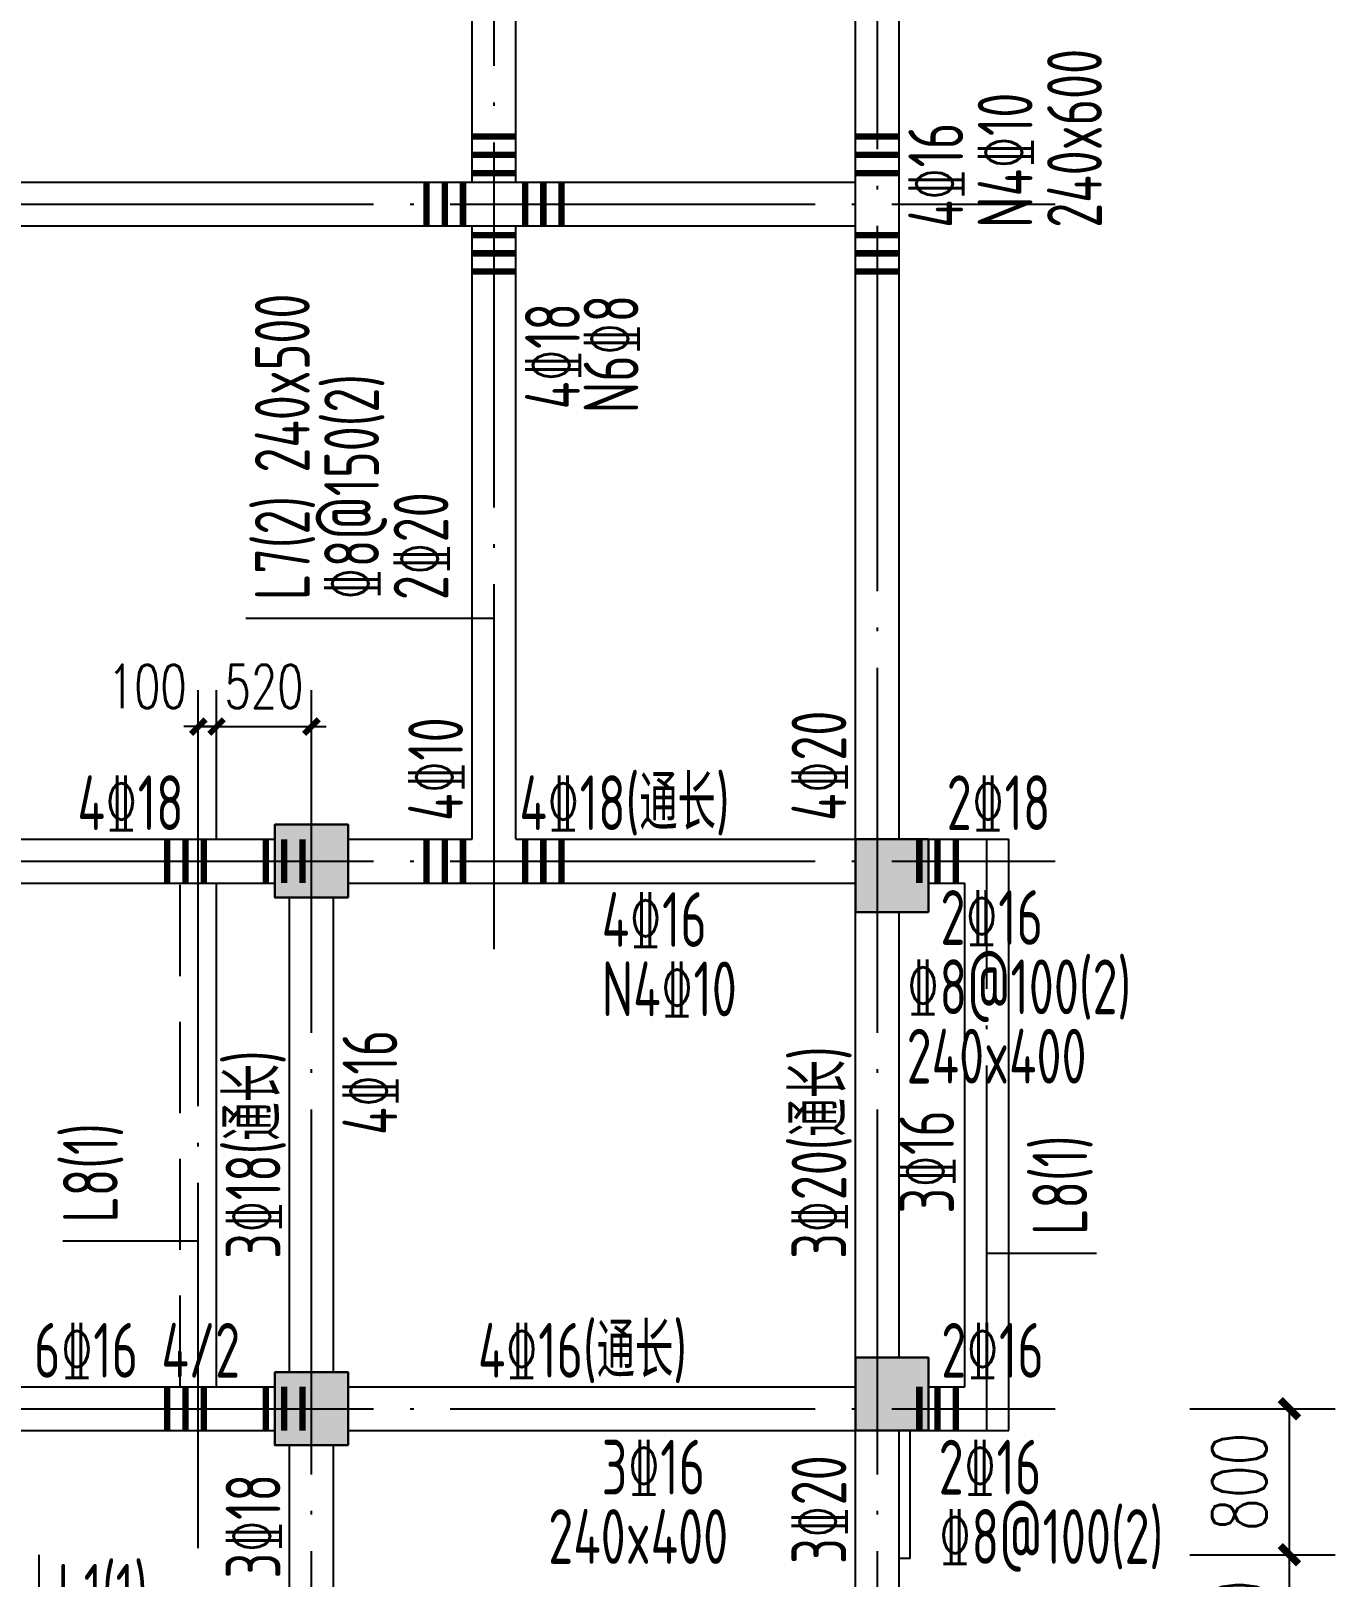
# Model space of a CAD drawing. Extents: x 1051052 to 1482120, y -981644 to -673261.
# Drawn here: x 1107660 to 1114805, y -969016 to -960545 of the extents above; entities that cross this region are included whole.
import ezdxf
from ezdxf.enums import TextEntityAlignment as Align

# ---------------------------------------------------------------- set-up
doc = ezdxf.new("R2010")
doc.units = 0
doc.header["$LTSCALE"] = 1000
doc.header["$MEASUREMENT"] = 0
doc.linetypes.add('DOTE', pattern=[2.42, 2, -0.2, 0.02, -0.2])
doc.linetypes.add('线型3', pattern=[750, 500, -250])
for name, color, linetype in [('AXIS', 3, 'Continuous'), ('DOTE', 1, 'DOTE'), ('PUB_DIM', 3, 'Continuous')]:
    doc.layers.add(name, color=color, linetype=linetype)
for name, color, linetype, lineweight in [('BEAM', 4, 'Continuous', 25), ('BEAM-DASH', 4, '线型3', 25), ('BEAM-JZ-H', 2, 'Continuous', 25), ('BEAM-JZ-NUM-H', 6, 'Continuous', 25), ('BEAM-JZ-NUM-V', 6, 'Continuous', 25), ('BEAM-JZ-V', 2, 'Continuous', 25), ('BEAM-REINGJ', 1, 'Continuous', 50), ('BEAM-YW-H', 7, 'Continuous', 25), ('BEAM-YW-V', 7, 'Continuous', 25), ('COLU', 2, 'Continuous', 30)]:
    doc.layers.add(name, color=color, linetype=linetype, lineweight=lineweight)
doc.layers.add('COLU-HATCH', color=7, linetype='Continuous', lineweight=25, true_color=0x5b5b5b)
doc.styles.add('_TCH_DIM_T3', font='SIMPLEX', dxfattribs={"width": 0.705882, "bigfont": 'GBCBIG'})
doc.styles.add('TSSD_Dimension', font='Tssdeng.shx', dxfattribs={"width": 0.7, "bigfont": 'Hztxt.shx'})
doc.dimstyles.new('_TCH_ARCH&&100', dxfattribs={"dimtxt": 297.5, "dimasz": 100, "dimexe": 250, "dimexo": 300, "dimgap": 126.25, "dimtad": 1, "dimdec": 0, "dimzin": 0, "dimdsep": 46, "dimtxsty": '_TCH_DIM_T3', "dimblk": 'ARCHTICK', "dimcen": 0.09, "dimclrt": 7, "dimazin": 2, "dimtfac": 1, "dimtdec": 0, "dimtix": 1, "dimtmove": 2, "dimatfit": 3, "dimfxl": 0, "dimtolj": 1, "dimtzin": 0, "dimarcsym": 0})
doc.dimstyles.new('_TCH_ARCH&&80', dxfattribs={"dimtxt": 238, "dimasz": 80, "dimexe": 200, "dimexo": 240, "dimgap": 101, "dimtad": 1, "dimdec": 0, "dimzin": 0, "dimdsep": 46, "dimtxsty": '_TCH_DIM_T3', "dimblk": 'ARCHTICK', "dimcen": 0.09, "dimclrt": 7, "dimazin": 2, "dimtfac": 1, "dimtdec": 0, "dimtix": 1, "dimtmove": 2, "dimatfit": 3, "dimfxl": 0, "dimtolj": 1, "dimtzin": 0, "dimarcsym": 0})

# ---------------------------------------------------------------- blocks, each defined once
blk = doc.blocks.new('_ArchTick')
at = {"color": 0, "linetype": 'ByBlock', "const_width": 0.4}
blk.add_lwpolyline([(-0.5, -0.5), (0.5, 0.5)], dxfattribs=at)
blk = doc.blocks.new('*D879')
at = {"layer": 'Defpoints', "color": 0, "transparency": 16777216}
for p in [(10130.9, 3580), (10977.4, 3580), (10130.9, 2580)]:
    blk.add_point(p, dxfattribs=at)
at = {"layer": 'PUB_DIM', "color": 0, "lineweight": -2, "transparency": 16777216}
for p, q in [((10430.9, 3580), (11227.4, 3580)), ((10977.4, 2580), (10977.4, 3580)), ((10430.9, 2580), (11227.4, 2580))]:
    blk.add_line(p, q, dxfattribs=at)
at = {"layer": 'PUB_DIM', "color": 0, "lineweight": -2, "transparency": 16777216, "xscale": 100, "yscale": 100, "zscale": 100}
for p, rotation in [((10977.4, 3580), 90), ((10977.4, 2580), 270)]:
    blk.add_blockref('_ArchTick', p, dxfattribs=dict(at, rotation=rotation))
at = {"layer": 'PUB_DIM', "color": 7, "transparency": 16777216, "insert": (10702.4, 3080), "char_height": 297.5, "attachment_point": 5, "rotation": 90, "style": '_TCH_DIM_T3'}
blk.add_mtext('\\A1;1000', dxfattribs=at)
blk = doc.blocks.new('*D880')
at = {"layer": 'Defpoints', "color": 0, "transparency": 16777216}
for p in [(10130.9, 4380), (10977.4, 4380), (10130.9, 3580)]:
    blk.add_point(p, dxfattribs=at)
at = {"layer": 'PUB_DIM', "color": 0, "lineweight": -2, "transparency": 16777216}
for p, q in [((10430.9, 4380), (11227.4, 4380)), ((10977.4, 3580), (10977.4, 4380)), ((10430.9, 3580), (11227.4, 3580))]:
    blk.add_line(p, q, dxfattribs=at)
at = {"layer": 'PUB_DIM', "color": 0, "lineweight": -2, "transparency": 16777216, "xscale": 100, "yscale": 100, "zscale": 100}
for p, rotation in [((10977.4, 4380), 90), ((10977.4, 3580), 270)]:
    blk.add_blockref('_ArchTick', p, dxfattribs=dict(at, rotation=rotation))
at = {"layer": 'PUB_DIM', "color": 7, "transparency": 16777216, "insert": (10702.4, 3980), "char_height": 297.5, "attachment_point": 5, "rotation": 90, "style": '_TCH_DIM_T3'}
blk.add_mtext('\\A1;800', dxfattribs=at)
blk = doc.blocks.new('*D961')
at = {"layer": 'Defpoints', "color": 0, "transparency": 16777216}
for p in [(1108677.4, -964356.7), (1108577.4, -965213.8), (1108677.4, -965213.8)]:
    blk.add_point(p, dxfattribs=at)
at = {"layer": 'PUB_DIM', "color": 0, "lineweight": -2, "transparency": 16777216}
for p, q in [((1108577.4, -964973.8), (1108577.4, -964156.7)), ((1108677.4, -964973.8), (1108677.4, -964156.7)), ((1108577.4, -964356.7), (1108497.4, -964356.7)), ((1108577.4, -964356.7), (1108677.4, -964356.7)), ((1108677.4, -964356.7), (1108757.4, -964356.7))]:
    blk.add_line(p, q, dxfattribs=at)
at = {"layer": 'PUB_DIM', "color": 0, "lineweight": -2, "transparency": 16777216, "xscale": 80, "yscale": 80, "zscale": 80}
blk.add_blockref('_ArchTick', (1108577.4, -964356.7), dxfattribs=at)
at = {"layer": 'PUB_DIM', "color": 0, "lineweight": -2, "transparency": 16777216, "xscale": 80, "yscale": 80, "zscale": 80, "rotation": 180}
blk.add_blockref('_ArchTick', (1108677.4, -964356.7), dxfattribs=at)
at = {"layer": 'PUB_DIM', "color": 7, "transparency": 16777216, "insert": (1108297.4, -964136.7), "char_height": 238, "attachment_point": 5, "style": '_TCH_DIM_T3'}
blk.add_mtext('\\A1;100', dxfattribs=at)
blk = doc.blocks.new('*D962')
at = {"layer": 'Defpoints', "color": 0, "transparency": 16777216}
for p in [(1109197.4, -964356.7), (1108677.4, -965213.8), (1109197.4, -965213.8)]:
    blk.add_point(p, dxfattribs=at)
at = {"layer": 'PUB_DIM', "color": 0, "lineweight": -2, "transparency": 16777216}
for p, q in [((1108677.4, -964973.8), (1108677.4, -964156.7)), ((1109197.4, -964973.8), (1109197.4, -964156.7)), ((1108677.4, -964356.7), (1108597.4, -964356.7)), ((1108677.4, -964356.7), (1109197.4, -964356.7)), ((1109197.4, -964356.7), (1109277.4, -964356.7))]:
    blk.add_line(p, q, dxfattribs=at)
at = {"layer": 'PUB_DIM', "color": 0, "lineweight": -2, "transparency": 16777216, "xscale": 80, "yscale": 80, "zscale": 80}
blk.add_blockref('_ArchTick', (1108677.4, -964356.7), dxfattribs=at)
at = {"layer": 'PUB_DIM', "color": 0, "lineweight": -2, "transparency": 16777216, "xscale": 80, "yscale": 80, "zscale": 80, "rotation": 180}
blk.add_blockref('_ArchTick', (1109197.4, -964356.7), dxfattribs=at)
at = {"layer": 'PUB_DIM', "color": 7, "transparency": 16777216, "insert": (1108937.4, -964136.7), "char_height": 238, "attachment_point": 5, "style": '_TCH_DIM_T3'}
blk.add_mtext('\\A1;520', dxfattribs=at)
blk = doc.blocks.new('XT')
at = {"layer": 'BEAM'}
for q in [(8900, 4260), (8840, 3560)]:
    blk.add_line((8900, 3560), q, dxfattribs=at)
at = {"layer": 'PUB_DIM'}
for p1, p2, picture, middle in [((10130.9, 3580), (10130.9, 4380), '*D880', (10702.4, 3980)), ((10130.9, 2580), (10130.9, 3580), '*D879', (10702.4, 3080))]:
    dim = blk.add_aligned_dim(p1=p1, p2=p2, distance=-846.5, dimstyle='_TCH_ARCH&&100', dxfattribs=at)
    dim.commit()
    dim.dimension.update_dxf_attribs({"geometry": picture, "text_midpoint": middle})

msp = doc.modelspace()

# ---------------------------------------------------------------- hatches: boundary and pattern name
at = {"layer": 'COLU-HATCH', "transparency": 33554687}
for points in [[(1109397.376, -965293.811), (1109397.376, -964893.811), (1108997.376, -964893.811), (1108997.376, -965293.811)], [(1112577.376, -965373.811), (1112577.376, -964973.811), (1112177.376, -964973.811), (1112177.376, -965373.811)], [(1109397.376, -968293.811), (1109397.376, -967893.811), (1108997.376, -967893.811), (1108997.376, -968293.811)], [(1112577.376, -968213.811), (1112577.376, -967813.811), (1112177.376, -967813.811), (1112177.376, -968213.811)]]:
    msp.add_hatch(color=256, dxfattribs=at).paths.add_polyline_path(points, flags=0)

# ---------------------------------------------------------------- linework, layer by layer
at = {"layer": 'BEAM'}
for p, q in [((1110077.376, -961373.811), (1110077.376, -958013.811)), ((1110317.376, -961373.811), (1110317.376, -958013.811)), ((1112177.376, -964973.811), (1112177.376, -958273.811)), ((1112417.376, -964973.811), (1112417.376, -958273.811)), ((1103817.376, -961373.811), (1112177.376, -961373.811)), ((1103817.376, -961613.811), (1112177.376, -961613.811)), ((1110077.376, -964973.811), (1110077.376, -961613.811)), ((1110317.376, -964973.811), (1110317.376, -961613.811)), ((1103977.376, -964973.811), (1108997.376, -964973.811)), ((1109397.376, -964973.811), (1110077.376, -964973.811)), ((1110317.376, -964973.811), (1112177.376, -964973.811)), ((1112577.376, -964973.811), (1113017.376, -964973.811)), ((1113017.376, -968213.811), (1113017.376, -964973.811)), ((1103977.376, -965213.811), (1108997.376, -965213.811)), ((1108677.376, -967973.811), (1108677.376, -965213.811)), ((1109397.376, -965213.811), (1110197.376, -965213.811)), ((1110197.376, -965213.811), (1112177.376, -965213.811)), ((1112577.376, -965213.811), (1112777.376, -965213.811)), ((1112777.376, -967973.811), (1112777.376, -965213.811)), ((1109077.376, -967893.811), (1109077.376, -965293.811)), ((1109317.376, -967893.811), (1109317.376, -965293.811)), ((1112177.376, -967813.811), (1112177.376, -965373.811)), ((1112417.376, -967813.811), (1112417.376, -965373.811)), ((1103977.376, -967973.811), (1108997.376, -967973.811)), ((1109397.376, -967973.811), (1112177.376, -967973.811)), ((1112577.376, -967973.811), (1112777.376, -967973.811)), ((1103977.376, -968213.811), (1108997.376, -968213.811)), ((1109397.376, -968213.811), (1112177.376, -968213.811)), ((1112177.376, -972073.811), (1112177.376, -968213.811)), ((1112417.376, -972073.811), (1112417.376, -968213.811)), ((1112577.376, -968213.811), (1113017.376, -968213.811)), ((1109077.376, -969373.811), (1109077.376, -968293.811)), ((1109317.376, -969493.811), (1109317.376, -968293.811))]:
    msp.add_line(p, q, dxfattribs=at)
at = {"layer": 'BEAM-DASH', "ltscale": 0.001}
msp.add_line((1108477.376, -967973.811), (1108477.376, -965213.811), dxfattribs=at)
at = {"layer": 'BEAM-JZ-H'}
msp.add_line((1107705.376, -969493.811), (1107705.376, -968893.811), dxfattribs=at)
at = {"layer": 'BEAM-JZ-V'}
for p, q in [((1110197.376, -963763.582), (1108837.376, -963763.582)), ((1107835.622, -967174.403), (1108577.376, -967174.403)), ((1112897.376, -967241.811), (1113497.376, -967241.811))]:
    msp.add_line(p, q, dxfattribs=at)
at = {"layer": 'BEAM-REINGJ', "const_width": 35}
for points in [[(1110077.376, -961123.811), (1110317.376, -961123.811)], [(1112177.376, -961123.811), (1112417.376, -961123.811)], [(1110077.376, -961223.811), (1110317.376, -961223.811)], [(1112177.376, -961223.811), (1112417.376, -961223.811)], [(1109827.376, -961373.811), (1109827.376, -961613.811)], [(1109927.376, -961373.811), (1109927.376, -961613.811)], [(1110027.376, -961373.811), (1110027.376, -961613.811)], [(1110077.376, -961323.811), (1110317.376, -961323.811)], [(1110367.376, -961373.811), (1110367.376, -961613.811)], [(1110467.376, -961373.811), (1110467.376, -961613.811)], [(1110567.376, -961373.811), (1110567.376, -961613.811)], [(1112177.376, -961323.811), (1112417.376, -961323.811)], [(1110077.376, -961663.811), (1110317.376, -961663.811)], [(1112177.376, -961663.811), (1112417.376, -961663.811)], [(1110077.376, -961763.811), (1110317.376, -961763.811)], [(1112177.376, -961763.811), (1112417.376, -961763.811)], [(1110077.376, -961863.811), (1110317.376, -961863.811)], [(1112177.376, -961863.811), (1112417.376, -961863.811)], [(1108407.376, -964973.811), (1108407.376, -965213.811)], [(1108507.376, -964973.811), (1108507.376, -965213.811)], [(1108607.376, -964973.811), (1108607.376, -965213.811)], [(1108947.376, -964973.811), (1108947.376, -965213.811)], [(1109047.376, -964973.811), (1109047.376, -965213.811)], [(1109147.376, -964973.811), (1109147.376, -965213.811)], [(1109827.376, -964973.811), (1109827.376, -965213.811)], [(1109927.376, -964973.811), (1109927.376, -965213.811)], [(1110027.376, -964973.811), (1110027.376, -965213.811)], [(1110367.376, -964973.811), (1110367.376, -965213.811)], [(1110467.376, -964973.811), (1110467.376, -965213.811)], [(1110567.376, -964973.811), (1110567.376, -965213.811)], [(1112527.376, -964973.811), (1112527.376, -965213.811)], [(1112627.376, -964973.811), (1112627.376, -965213.811)], [(1112727.376, -964973.811), (1112727.376, -965213.811)], [(1108407.376, -967973.811), (1108407.376, -968213.811)], [(1108507.376, -967973.811), (1108507.376, -968213.811)], [(1108607.376, -967973.811), (1108607.376, -968213.811)], [(1108947.376, -967973.811), (1108947.376, -968213.811)], [(1109047.376, -967973.811), (1109047.376, -968213.811)], [(1109147.376, -967973.811), (1109147.376, -968213.811)], [(1112527.376, -967973.811), (1112527.376, -968213.811)], [(1112627.376, -967973.811), (1112627.376, -968213.811)], [(1112727.376, -967973.811), (1112727.376, -968213.811)]]:
    msp.add_lwpolyline(points, dxfattribs=at)
at = {"layer": 'COLU'}
for points in [[(1109397.376, -965293.811), (1109397.376, -964893.811), (1108997.376, -964893.811), (1108997.376, -965293.811)], [(1112577.376, -965373.811), (1112577.376, -964973.811), (1112177.376, -964973.811), (1112177.376, -965373.811)], [(1109397.376, -968293.811), (1109397.376, -967893.811), (1108997.376, -967893.811), (1108997.376, -968293.811)], [(1112577.376, -968213.811), (1112577.376, -967813.811), (1112177.376, -967813.811), (1112177.376, -968213.811)]]:
    msp.add_lwpolyline(points, close=True, dxfattribs=at)
at = {"layer": 'DOTE'}
for p, q in [((1112297.376, -973293.811), (1112297.376, -945893.811)), ((1110197.376, -965576.473), (1110197.376, -955508.817)), ((1102697.376, -961493.811), (1113270.799, -961493.811)), ((1108577.376, -968857.01), (1108577.376, -964256.117)), ((1109197.376, -973293.811), (1109197.376, -964772.918)), ((1112897.376, -968213.811), (1112897.376, -964973.811)), ((1102697.376, -965093.811), (1113270.799, -965093.811)), ((1102697.376, -968093.811), (1113270.799, -968093.811))]:
    msp.add_line(p, q, dxfattribs=at)

# ---------------------------------------------------------------- block references
at = {"layer": 'AXIS'}
msp.add_blockref('XT', (1103577.376, -972473.811), dxfattribs=at)

# ---------------------------------------------------------------- texts
at = {"layer": 'BEAM-JZ-NUM-H', "style": 'TSSD_Dimension', "width": 0.7}
msp.add_text('L1(1)', height=300, dxfattribs=at).set_placement((1107805.376, -969243.811))
at = {"layer": 'BEAM-JZ-NUM-V', "style": 'TSSD_Dimension', "width": 0.7}
for s, p in [('L7(2) 240x500', (1109187.376, -963663.582)), ('L8(1)', (1108136.31, -967074.403)), ('L8(1)', (1113447.376, -967141.811))]:
    msp.add_text(s, height=300, rotation=90, dxfattribs=at).set_placement(p)
at = {"layer": 'BEAM-JZ-V', "style": 'TSSD_Dimension', "width": 0.7}
for s, p in [('%%1328@150(2)', (1109567.376, -963663.582)), ('2%%13220', (1109947.376, -963663.582))]:
    msp.add_text(s, height=300, rotation=90, dxfattribs=at).set_placement(p)
at = {"layer": 'BEAM-YW-H', "style": 'TSSD_Dimension', "width": 0.7}
for s, p in [('4%%13218', (1107915.149, -964923.811)), ('4%%13218(通长)', (1110336.302, -964923.811)), ('2%%13218', (1112677.376, -964923.811)), ('6%%13216 4/2', (1107676.933, -967923.811)), ('4%%13216(通长)', (1110108.914, -967923.811)), ('2%%13216', (1112647.119, -967923.811))]:
    msp.add_text(s, height=300, dxfattribs=at).set_placement(p)
for s, p in [('4%%13216', (1110787.376, -965263.811)), ('2%%13216', (1112642.706, -965252.289)), ('%%1328@100(2)', (1112457.629, -965632.289)), ('N4%%13210', (1110787.376, -965643.811)), ('240x400', (1112457.629, -966012.289)), ('3%%13216', (1110787.376, -968263.811)), ('2%%13216', (1112633.233, -968263.811)), ('240x400', (1110494.312, -968643.811)), ('%%1328@100(2)', (1112633.233, -968643.811))]:
    msp.add_text(s, height=300, dxfattribs=at).set_placement(p, align=Align.TOP_LEFT)
at = {"layer": 'BEAM-YW-V', "style": 'TSSD_Dimension', "width": 0.7}
for s, p in [('240x600', (1113227.376, -961623.811)), ('N4%%13210', (1112847.376, -961623.811)), ('4%%13216', (1112467.376, -961623.811)), ('N6%%1328', (1110688.942, -962639.736)), ('4%%13218', (1110367.376, -962617.811)), ('4%%13216', (1109367.376, -966593.811)), ('3%%13216', (1112417.376, -967024.496))]:
    msp.add_text(s, height=300, rotation=90, dxfattribs=at).set_placement(p, align=Align.TOP_LEFT)
for s, p in [('4%%13210', (1110027.376, -964873.811)), ('4%%13220', (1112127.376, -964873.811)), ('3%%13218(通长)', (1109027.376, -967272.273)), ('3%%13220(通长)', (1112127.376, -967272.273)), ('3%%13220', (1112127.376, -968943.811)), ('3%%13218', (1109027.376, -969023.811))]:
    msp.add_text(s, height=300, rotation=90, dxfattribs=at).set_placement(p)

# ---------------------------------------------------------------- dimensions: what is measured, and where the dimension line sits
at = {"layer": 'PUB_DIM'}
dim = msp.add_linear_dim(base=(1108677.376, -964356.719), p1=(1108577.376, -965213.811), p2=(1108677.376, -965213.811), angle=0, dimstyle='_TCH_ARCH&&80', dxfattribs=at)
dim.commit()
dim.dimension.update_dxf_attribs({"geometry": '*D961', "text_midpoint": (1108297.376, -964136.719), "dimtype": 129})
dim = msp.add_aligned_dim(p1=(1108677.376, -965213.811), p2=(1109197.376, -965213.811), distance=857.093, dimstyle='_TCH_ARCH&&80', dxfattribs=at)
dim.commit()
dim.dimension.update_dxf_attribs({"geometry": '*D962', "text_midpoint": (1108937.376, -964136.719)})

doc.saveas('drawing.dxf')
